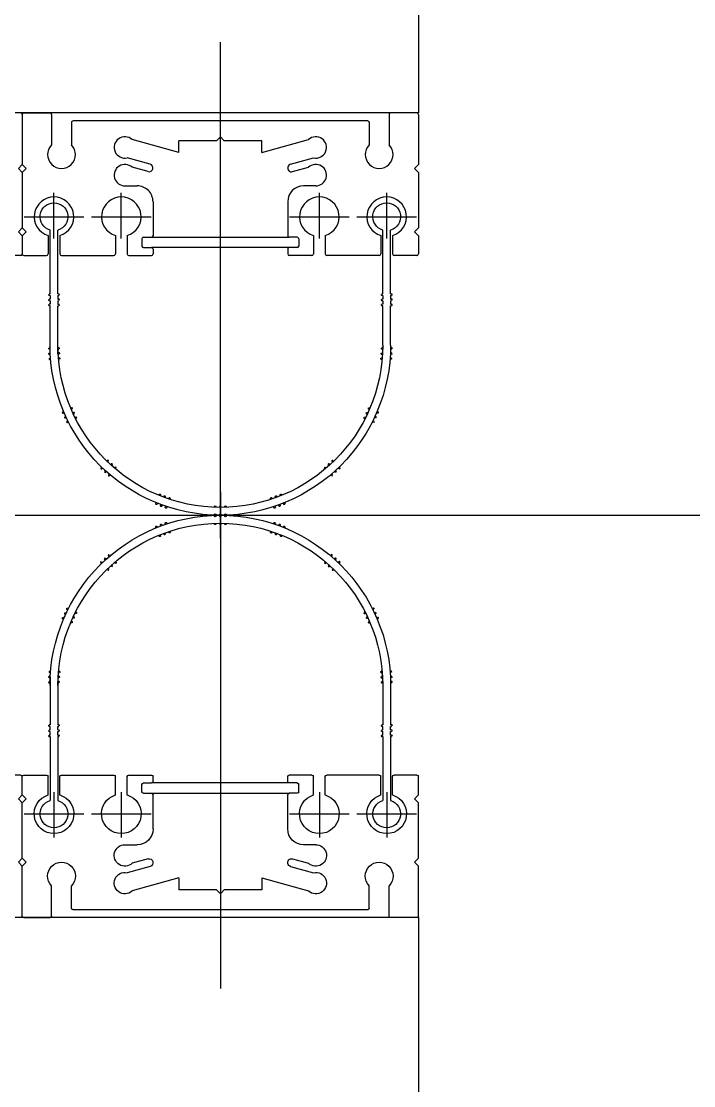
# Model space of a CAD drawing. Extents: x 152195838 to 160350639, y 364657247 to 370318102.
# Drawn here: x 157592163.9 to 157592248.8, y 365043459.5 to 365043593.9 of the extents above; entities that cross this region are included whole.
import ezdxf

# ---------------------------------------------------------------- set-up
doc = ezdxf.new("R2010")
doc.units = 0
doc.header["$MEASUREMENT"] = 0
doc.layers.get('0').update_dxf_attribs({"linetype": 'CONTINUOUS'})
doc.layers.add('XR-PLAN$0$자동도어', color=4, linetype='CONTINUOUS')

# ---------------------------------------------------------------- blocks, each defined once
blk = doc.blocks.new('XR-PLAN$0$AL')
for p, q in [((-0.2, 15.5), (-0.2, 17.8)), ((0, 18), (2.85, 18)), ((3.05, 15.48), (3.05, 17.8)), ((4.55, 15.48), (4.55, 17.8)), ((4.75, 18), (11.35, 18)), ((11.55, 15.48), (11.55, 17.8)), ((13.05, 15.48), (13.05, 17.8)), ((13.25, 18), (16.1, 18)), ((16.3, 17.2), (16.3, 17.8)), ((33.3, 17.2), (33.3, 17.8)), ((36.35, 18), (33.5, 18)), ((36.55, 15.48), (36.55, 17.8)), ((38.05, 15.48), (38.05, 17.8)), ((44.85, 18), (38.25, 18)), ((45.05, 15.48), (45.05, 17.8)), ((46.55, 15.48), (46.55, 17.8)), ((49.6, 18), (46.75, 18)), ((49.8, 15.5), (49.8, 17.8)), ((14.9, 15.9), (14.9, 16.8)), ((15.1, 17), (16.1, 17)), ((34.5, 17), (33.5, 17)), ((34.7, 15.9), (34.7, 16.8)), ((0.3, 15), (-0.2, 15.5)), ((0.3, 15), (-0.2, 14.5)), ((15.1, 15.7), (16.1, 15.7)), ((16.3, 11.2), (16.3, 15.5)), ((33.3, 11.2), (33.3, 15.5)), ((34.5, 15.7), (33.5, 15.7)), ((49.3, 15), (49.8, 15.5)), ((49.3, 15), (49.8, 14.5)), ((-0.2, 7.5), (-0.2, 14.5)), ((49.8, 7.5), (49.8, 14.5)), ((12.75, 9.2), (14.3, 9.2)), ((36.85, 9.2), (35.3, 9.2)), ((0.3, 7), (-0.2, 7.5)), ((0.3, 7), (-0.2, 6.5)), ((15.68, 7.41), (13.66, 6.86)), ((33.92, 7.41), (35.94, 6.86)), ((49.3, 7), (49.8, 7.5)), ((49.3, 7), (49.8, 6.5)), ((-0.2, 0.2), (-0.2, 6.5)), ((15.94, 6.47), (13.03, 5.67)), ((33.66, 6.47), (36.57, 5.67)), ((49.8, 0.2), (49.8, 6.5)), ((19.55, 5), (13.66, 3.36)), ((19.55, 5), (19.55, 3.5)), ((30.05, 5), (35.94, 3.36)), ((30.05, 5), (30.05, 3.5)), ((3.5, 0.2), (3.5, 4.03)), ((6, 1.2), (6, 4.03)), ((19.55, 3.5), (24.3, 3.5)), ((24.8, 3), (24.3, 3.5)), ((24.8, 3), (25.3, 3.5)), ((25.3, 3.5), (30.05, 3.5)), ((43.6, 1.2), (43.6, 4.03)), ((46.1, 0.2), (46.1, 4.03)), ((0, 0), (3.3, 0)), ((6.2, 1), (43.4, 1)), ((49.6, 0), (46.3, 0))]:
    blk.add_line(p, q)
for centre, radius, start, end in [((0, 17.8), 0.2, 90, 180), ((2.85, 17.8), 0.2, 0, 90), ((4.75, 17.8), 0.2, 90, 180), ((11.35, 17.8), 0.2, 0, 90), ((13.25, 17.8), 0.2, 90, 180), ((16.1, 17.8), 0.2, 0, 90), ((33.5, 17.8), 0.2, 90, 180), ((36.35, 17.8), 0.2, 0, 90), ((38.25, 17.8), 0.2, 90, 180), ((44.85, 17.8), 0.2, 0, 90), ((46.75, 17.8), 0.2, 90, 180), ((49.6, 17.8), 0.2, 0, 90), ((15.1, 16.8), 0.2, 90, 180), ((16.1, 17.2), 0.2, 270, 0), ((33.5, 17.2), 0.2, 180, 270), ((34.5, 16.8), 0.2, 0, 90), ((3.8, 13.1), 2.5, 107.4576, 72.5424), ((12.3, 13.1), 2.5, 107.4576, 72.5424), ((15.1, 15.9), 0.2, 180, 270), ((16.1, 15.5), 0.2, 360, 90), ((33.5, 15.5), 0.2, 90, 180), ((34.5, 15.9), 0.2, 270, 0), ((37.3, 13.1), 2.5, 107.4576, 72.5424), ((45.8, 13.1), 2.5, 107.4576, 72.5424), ((14.3, 11.2), 2, 270, 360), ((35.3, 11.2), 2, 180, 270), ((12.75, 7.85), 1.35, 90, 312.643), ((36.85, 7.85), 1.35, 227.357, 90), ((4.75, 5.25), 1.75, 315.5847, 224.4153), ((15.81, 6.94), 0.488, 285.3499, 105.3499), ((33.79, 6.94), 0.488, 74.6501, 254.6501), ((44.85, 5.25), 1.75, 315.5847, 224.4153), ((12.75, 4.35), 1.35, 78.1109, 312.643), ((36.85, 4.35), 1.35, 227.357, 101.8891), ((0, 0.2), 0.2, 180, 270), ((3.3, 0.2), 0.2, 270, 0), ((6.2, 1.2), 0.2, 180, 270), ((43.4, 1.2), 0.2, 270, 0), ((46.3, 0.2), 0.2, 180, 270), ((49.6, 0.2), 0.2, 270, 0)]:
    blk.add_arc(centre, radius, start, end)
blk = doc.blocks.new('sa9w7er')
at = {"layer": 'XR-PLAN$0$자동도어', "color": 1, "linetype": 'Continuous'}
blk.add_line((1987875.45, 837002.1), (1987875.45, 837910.83), dxfattribs=at)
at = {"layer": 'XR-PLAN$0$자동도어', "linetype": 'Continuous'}
for p, q in [((1987824.65, 837629.84), (1986585.38, 837629.84)), ((1987824.65, 837629.84), (1986585.38, 837629.84)), ((1987824.65, 837629.84), (1987824.65, 837504.84)), ((1987824.65, 837629.84), (1987824.65, 837504.84)), ((1987837.75, 837622.09), (1987837.75, 837629.59)), ((1987837.75, 837622.09), (1987837.75, 837629.59)), ((1987913.15, 837622.09), (1987913.15, 837629.59)), ((1987913.15, 837622.09), (1987913.15, 837629.59)), ((1989165.38, 837629.84), (1987926.25, 837629.84)), ((1987926.25, 837629.84), (1987926.25, 837504.84)), ((1989165.38, 837629.84), (1987926.25, 837629.84)), ((1987926.25, 837629.84), (1987926.25, 837504.84)), ((1987837.75, 837622.84), (1987837.75, 837628.84)), ((1987837.75, 837622.84), (1987837.75, 837628.84)), ((1987913.15, 837622.84), (1987913.15, 837628.84)), ((1987913.15, 837622.84), (1987913.15, 837628.84)), ((1987840.5, 837625.84), (1987834.75, 837625.84)), ((1987840.5, 837625.84), (1987834.75, 837625.84)), ((1987847.5, 837626.34), (1987839.43, 837626.34)), ((1987847.5, 837626.34), (1987839.43, 837626.34)), ((1987847.5, 837626.34), (1987847.5, 837626.44)), ((1987847.5, 837626.34), (1987847.5, 837626.44)), ((1987847.7, 837626.34), (1987847.7, 837626.44)), ((1987847.7, 837626.34), (1987847.7, 837626.44)), ((1987847.7, 837626.34), (1987848.15, 837626.34)), ((1987847.7, 837626.34), (1987848.15, 837626.34)), ((1987848.15, 837626.34), (1987848.15, 837626.44)), ((1987848.15, 837626.34), (1987848.15, 837626.44)), ((1987848.35, 837626.34), (1987848.35, 837626.44)), ((1987848.35, 837626.34), (1987848.35, 837626.44)), ((1987848.35, 837626.34), (1987848.8, 837626.34)), ((1987848.35, 837626.34), (1987848.8, 837626.34)), ((1987848.35, 837626.34), (1987848.8, 837626.34)), ((1987848.35, 837626.34), (1987848.8, 837626.34)), ((1987848.8, 837626.34), (1987848.8, 837626.44)), ((1987848.8, 837626.34), (1987848.8, 837626.44)), ((1987849, 837626.34), (1987849, 837626.44)), ((1987849, 837626.34), (1987849, 837626.44)), ((1987853.95, 837626.34), (1987849, 837626.34)), ((1987853.95, 837626.34), (1987849, 837626.34)), ((1987854.28, 837626.34), (1987854.28, 837626.44)), ((1987854.28, 837626.34), (1987854.28, 837626.44)), ((1987854.48, 837626.34), (1987854.48, 837626.44)), ((1987854.48, 837626.34), (1987854.48, 837626.44)), ((1987854.93, 837626.31), (1987854.93, 837626.41)), ((1987854.93, 837626.31), (1987854.93, 837626.41)), ((1987855.13, 837626.3), (1987855.13, 837626.4)), ((1987855.13, 837626.3), (1987855.13, 837626.4)), ((1987855.58, 837626.27), (1987855.59, 837626.37)), ((1987855.58, 837626.27), (1987855.59, 837626.37)), ((1987855.78, 837626.26), (1987855.79, 837626.36)), ((1987855.78, 837626.26), (1987855.79, 837626.36)), ((1987895.12, 837626.26), (1987895.11, 837626.36)), ((1987895.12, 837626.26), (1987895.11, 837626.36)), ((1987895.32, 837626.27), (1987895.31, 837626.37)), ((1987895.32, 837626.27), (1987895.31, 837626.37)), ((1987895.77, 837626.3), (1987895.76, 837626.4)), ((1987895.77, 837626.3), (1987895.76, 837626.4)), ((1987895.97, 837626.31), (1987895.96, 837626.41)), ((1987895.97, 837626.31), (1987895.96, 837626.41)), ((1987896.42, 837626.34), (1987896.42, 837626.44)), ((1987896.42, 837626.34), (1987896.42, 837626.44)), ((1987896.62, 837626.34), (1987896.62, 837626.44)), ((1987896.62, 837626.34), (1987896.62, 837626.44)), ((1987896.95, 837626.34), (1987901.9, 837626.34)), ((1987896.95, 837626.34), (1987901.9, 837626.34)), ((1987901.9, 837626.34), (1987901.9, 837626.44)), ((1987901.9, 837626.34), (1987901.9, 837626.44)), ((1987902.1, 837626.34), (1987902.1, 837626.44)), ((1987902.1, 837626.34), (1987902.1, 837626.44)), ((1987902.55, 837626.34), (1987902.1, 837626.34)), ((1987902.55, 837626.34), (1987902.1, 837626.34)), ((1987902.55, 837626.34), (1987902.1, 837626.34)), ((1987902.55, 837626.34), (1987902.1, 837626.34)), ((1987902.55, 837626.34), (1987902.55, 837626.44)), ((1987902.55, 837626.34), (1987902.55, 837626.44)), ((1987902.75, 837626.34), (1987902.75, 837626.44)), ((1987902.75, 837626.34), (1987902.75, 837626.44)), ((1987903.2, 837626.34), (1987902.75, 837626.34)), ((1987903.2, 837626.34), (1987902.75, 837626.34)), ((1987903.2, 837626.34), (1987903.2, 837626.44)), ((1987903.2, 837626.34), (1987903.2, 837626.44)), ((1987903.4, 837626.34), (1987903.4, 837626.44)), ((1987903.4, 837626.34), (1987903.4, 837626.44)), ((1987903.4, 837626.34), (1987911.47, 837626.34)), ((1987903.4, 837626.34), (1987911.47, 837626.34)), ((1987910.39, 837625.84), (1987916.15, 837625.84)), ((1987910.39, 837625.84), (1987916.15, 837625.84)), ((1987847.5, 837625.34), (1987839.43, 837625.34)), ((1987847.5, 837625.34), (1987839.43, 837625.34)), ((1987847.5, 837625.34), (1987847.5, 837625.24)), ((1987847.5, 837625.34), (1987847.5, 837625.24)), ((1987847.7, 837625.34), (1987848.15, 837625.34)), ((1987847.7, 837625.34), (1987847.7, 837625.24)), ((1987847.7, 837625.34), (1987848.15, 837625.34)), ((1987847.7, 837625.34), (1987847.7, 837625.24)), ((1987848.15, 837625.34), (1987848.15, 837625.24)), ((1987848.15, 837625.34), (1987848.15, 837625.24)), ((1987848.35, 837625.34), (1987848.8, 837625.34)), ((1987848.35, 837625.34), (1987848.35, 837625.24)), ((1987848.35, 837625.34), (1987848.8, 837625.34)), ((1987848.35, 837625.34), (1987848.35, 837625.24)), ((1987848.8, 837625.34), (1987848.8, 837625.24)), ((1987848.8, 837625.34), (1987848.8, 837625.24)), ((1987849, 837625.34), (1987849, 837625.24)), ((1987853.95, 837625.34), (1987849, 837625.34)), ((1987849, 837625.34), (1987849, 837625.24)), ((1987853.95, 837625.34), (1987849, 837625.34)), ((1987854.28, 837625.34), (1987854.28, 837625.24)), ((1987854.28, 837625.34), (1987854.28, 837625.24)), ((1987854.48, 837625.34), (1987854.48, 837625.24)), ((1987854.48, 837625.34), (1987854.48, 837625.24)), ((1987854.93, 837625.32), (1987854.92, 837625.22)), ((1987854.93, 837625.32), (1987854.92, 837625.22)), ((1987855.13, 837625.3), (1987855.12, 837625.2)), ((1987855.13, 837625.3), (1987855.12, 837625.2)), ((1987855.58, 837625.27), (1987855.57, 837625.17)), ((1987855.58, 837625.27), (1987855.57, 837625.17)), ((1987855.78, 837625.25), (1987855.77, 837625.15)), ((1987855.78, 837625.25), (1987855.77, 837625.15)), ((1987862.34, 837624.66), (1987862.38, 837624.75)), ((1987862.34, 837624.66), (1987862.38, 837624.75)), ((1987862.52, 837624.58), (1987862.56, 837624.67)), ((1987862.52, 837624.58), (1987862.56, 837624.67)), ((1987862.93, 837624.38), (1987862.97, 837624.47)), ((1987862.93, 837624.38), (1987862.97, 837624.47)), ((1987863.11, 837624.3), (1987863.15, 837624.39)), ((1987863.11, 837624.3), (1987863.15, 837624.39)), ((1987863.52, 837624.11), (1987863.56, 837624.2)), ((1987863.52, 837624.11), (1987863.56, 837624.2)), ((1987863.7, 837624.02), (1987863.74, 837624.11)), ((1987863.7, 837624.02), (1987863.74, 837624.11)), ((1987887.2, 837624.02), (1987887.16, 837624.11)), ((1987887.2, 837624.02), (1987887.16, 837624.11)), ((1987887.38, 837624.11), (1987887.34, 837624.2)), ((1987887.38, 837624.11), (1987887.34, 837624.2)), ((1987887.79, 837624.3), (1987887.74, 837624.39)), ((1987887.79, 837624.3), (1987887.74, 837624.39)), ((1987887.97, 837624.38), (1987887.92, 837624.47)), ((1987887.97, 837624.38), (1987887.92, 837624.47)), ((1987888.37, 837624.58), (1987888.33, 837624.67)), ((1987888.37, 837624.58), (1987888.33, 837624.67)), ((1987888.56, 837624.66), (1987888.51, 837624.75)), ((1987888.56, 837624.66), (1987888.51, 837624.75)), ((1987895.12, 837625.25), (1987895.13, 837625.15)), ((1987895.12, 837625.25), (1987895.13, 837625.15)), ((1987895.32, 837625.27), (1987895.33, 837625.17)), ((1987895.32, 837625.27), (1987895.33, 837625.17)), ((1987895.77, 837625.3), (1987895.77, 837625.2)), ((1987895.77, 837625.3), (1987895.77, 837625.2)), ((1987895.97, 837625.32), (1987895.97, 837625.22)), ((1987895.97, 837625.32), (1987895.97, 837625.22)), ((1987896.42, 837625.34), (1987896.42, 837625.24)), ((1987896.42, 837625.34), (1987896.42, 837625.24)), ((1987896.62, 837625.34), (1987896.62, 837625.24)), ((1987896.62, 837625.34), (1987896.62, 837625.24)), ((1987896.95, 837625.34), (1987901.9, 837625.34)), ((1987896.95, 837625.34), (1987901.9, 837625.34)), ((1987901.9, 837625.34), (1987901.9, 837625.24)), ((1987901.9, 837625.34), (1987901.9, 837625.24)), ((1987902.1, 837625.34), (1987902.1, 837625.24)), ((1987902.55, 837625.34), (1987902.1, 837625.34)), ((1987902.1, 837625.34), (1987902.1, 837625.24)), ((1987902.55, 837625.34), (1987902.1, 837625.34)), ((1987902.55, 837625.34), (1987902.55, 837625.24)), ((1987902.55, 837625.34), (1987902.55, 837625.24)), ((1987903.2, 837625.34), (1987902.75, 837625.34)), ((1987902.75, 837625.34), (1987902.75, 837625.24)), ((1987903.2, 837625.34), (1987902.75, 837625.34)), ((1987902.75, 837625.34), (1987902.75, 837625.24)), ((1987903.2, 837625.34), (1987903.2, 837625.24)), ((1987903.2, 837625.34), (1987903.2, 837625.24)), ((1987903.4, 837625.34), (1987903.4, 837625.24)), ((1987903.4, 837625.34), (1987911.47, 837625.34)), ((1987903.4, 837625.34), (1987903.4, 837625.24)), ((1987903.4, 837625.34), (1987911.47, 837625.34)), ((1987861.91, 837623.73), (1987861.87, 837623.64)), ((1987861.91, 837623.73), (1987861.87, 837623.64)), ((1987862.09, 837623.64), (1987862.05, 837623.55)), ((1987862.09, 837623.64), (1987862.05, 837623.55)), ((1987862.5, 837623.46), (1987862.46, 837623.37)), ((1987862.5, 837623.46), (1987862.46, 837623.37)), ((1987862.68, 837623.37), (1987862.64, 837623.28)), ((1987862.68, 837623.37), (1987862.64, 837623.28)), ((1987863.09, 837623.19), (1987863.05, 837623.09)), ((1987863.09, 837623.19), (1987863.05, 837623.09)), ((1987863.27, 837623.1), (1987863.23, 837623.01)), ((1987863.27, 837623.1), (1987863.23, 837623.01)), ((1987887.63, 837623.1), (1987887.67, 837623.01)), ((1987887.63, 837623.1), (1987887.67, 837623.01)), ((1987887.81, 837623.19), (1987887.85, 837623.09)), ((1987887.81, 837623.19), (1987887.85, 837623.09)), ((1987888.22, 837623.37), (1987888.26, 837623.28)), ((1987888.22, 837623.37), (1987888.26, 837623.28)), ((1987888.4, 837623.46), (1987888.44, 837623.37)), ((1987888.4, 837623.46), (1987888.44, 837623.37)), ((1987888.81, 837623.64), (1987888.85, 837623.55)), ((1987888.81, 837623.64), (1987888.85, 837623.55)), ((1987888.99, 837623.73), (1987889.03, 837623.64)), ((1987888.99, 837623.73), (1987889.03, 837623.64)), ((1987837.75, 837613.59), (1987837.75, 837621.09)), ((1987837.75, 837613.59), (1987837.75, 837621.09)), ((1987837.75, 837614.34), (1987837.75, 837620.34)), ((1987837.75, 837614.34), (1987837.75, 837620.34)), ((1987913.15, 837613.59), (1987913.15, 837621.09)), ((1987913.15, 837613.59), (1987913.15, 837621.09)), ((1987913.15, 837614.34), (1987913.15, 837620.34)), ((1987913.15, 837614.34), (1987913.15, 837620.34)), ((1987868.61, 837619.17), (1987868.53, 837619.1)), ((1987868.61, 837619.17), (1987868.53, 837619.1)), ((1987868.74, 837619.02), (1987868.67, 837618.95)), ((1987868.74, 837619.02), (1987868.67, 837618.95)), ((1987869.05, 837618.69), (1987868.97, 837618.62)), ((1987869.05, 837618.69), (1987868.97, 837618.62)), ((1987869.37, 837619.86), (1987869.44, 837619.92)), ((1987869.37, 837619.86), (1987869.44, 837619.92)), ((1987869.5, 837619.71), (1987869.58, 837619.78)), ((1987869.5, 837619.71), (1987869.58, 837619.78)), ((1987869.8, 837619.37), (1987869.88, 837619.44)), ((1987869.8, 837619.37), (1987869.88, 837619.44)), ((1987869.94, 837619.23), (1987870.01, 837619.29)), ((1987869.94, 837619.23), (1987870.01, 837619.29)), ((1987870.24, 837618.89), (1987870.31, 837618.96)), ((1987870.24, 837618.89), (1987870.31, 837618.96)), ((1987870.37, 837618.74), (1987870.45, 837618.81)), ((1987870.37, 837618.74), (1987870.45, 837618.81)), ((1987880.52, 837618.74), (1987880.45, 837618.81)), ((1987880.52, 837618.74), (1987880.45, 837618.81)), ((1987880.66, 837618.89), (1987880.58, 837618.96)), ((1987880.66, 837618.89), (1987880.58, 837618.96)), ((1987880.96, 837619.23), (1987880.88, 837619.29)), ((1987880.96, 837619.23), (1987880.88, 837619.29)), ((1987881.09, 837619.37), (1987881.02, 837619.44)), ((1987881.09, 837619.37), (1987881.02, 837619.44)), ((1987881.39, 837619.71), (1987881.32, 837619.78)), ((1987881.39, 837619.71), (1987881.32, 837619.78)), ((1987881.53, 837619.86), (1987881.45, 837619.92)), ((1987881.53, 837619.86), (1987881.45, 837619.92)), ((1987881.85, 837618.69), (1987881.92, 837618.62)), ((1987881.85, 837618.69), (1987881.92, 837618.62)), ((1987882.15, 837619.02), (1987882.23, 837618.95)), ((1987882.15, 837619.02), (1987882.23, 837618.95)), ((1987882.29, 837619.17), (1987882.36, 837619.1)), ((1987882.29, 837619.17), (1987882.36, 837619.1)), ((1987840.5, 837617.34), (1987834.75, 837617.34)), ((1987840.5, 837617.34), (1987834.75, 837617.34)), ((1987869.18, 837618.54), (1987869.11, 837618.47)), ((1987869.18, 837618.54), (1987869.11, 837618.47)), ((1987869.49, 837618.21), (1987869.41, 837618.14)), ((1987869.49, 837618.21), (1987869.41, 837618.14)), ((1987869.62, 837618.06), (1987869.55, 837617.99)), ((1987869.62, 837618.06), (1987869.55, 837617.99)), ((1987881.27, 837618.06), (1987881.35, 837617.99)), ((1987881.27, 837618.06), (1987881.35, 837617.99)), ((1987881.41, 837618.21), (1987881.48, 837618.14)), ((1987881.41, 837618.21), (1987881.48, 837618.14)), ((1987881.71, 837618.54), (1987881.79, 837618.47)), ((1987881.71, 837618.54), (1987881.79, 837618.47)), ((1987910.39, 837617.34), (1987916.15, 837617.34)), ((1987910.39, 837617.34), (1987916.15, 837617.34)), ((1987840.35, 837596.14), (1987840.35, 837613.54)), ((1987840.35, 837596.14), (1987840.35, 837613.54)), ((1987841.65, 837613.54), (1987841.65, 837596.14)), ((1987841.65, 837613.54), (1987841.65, 837596.14)), ((1987909.25, 837613.54), (1987909.25, 837596.14)), ((1987909.25, 837613.54), (1987909.25, 837596.14)), ((1987910.55, 837596.14), (1987910.55, 837613.54)), ((1987910.55, 837596.14), (1987910.55, 837613.54)), ((1987872.92, 837612.62), (1987872.83, 837612.58)), ((1987872.92, 837612.62), (1987872.83, 837612.58)), ((1987872.99, 837612.43), (1987872.9, 837612.39)), ((1987872.99, 837612.43), (1987872.9, 837612.39)), ((1987873.14, 837612.01), (1987873.05, 837611.97)), ((1987873.14, 837612.01), (1987873.05, 837611.97)), ((1987873.87, 837612.97), (1987873.97, 837613)), ((1987873.87, 837612.97), (1987873.97, 837613)), ((1987873.94, 837612.78), (1987874.04, 837612.81)), ((1987873.94, 837612.78), (1987874.04, 837612.81)), ((1987874.1, 837612.36), (1987874.19, 837612.39)), ((1987874.1, 837612.36), (1987874.19, 837612.39)), ((1987874.17, 837612.17), (1987874.26, 837612.2)), ((1987874.17, 837612.17), (1987874.26, 837612.2)), ((1987876.73, 837612.17), (1987876.63, 837612.2)), ((1987876.73, 837612.17), (1987876.63, 837612.2)), ((1987876.8, 837612.36), (1987876.7, 837612.39)), ((1987876.8, 837612.36), (1987876.7, 837612.39)), ((1987876.95, 837612.78), (1987876.86, 837612.81)), ((1987876.95, 837612.78), (1987876.86, 837612.81)), ((1987877.02, 837612.97), (1987876.93, 837613)), ((1987877.02, 837612.97), (1987876.93, 837613)), ((1987877.75, 837612.01), (1987877.85, 837611.97)), ((1987877.75, 837612.01), (1987877.85, 837611.97)), ((1987877.91, 837612.43), (1987878, 837612.39)), ((1987877.91, 837612.43), (1987878, 837612.39)), ((1987877.97, 837612.62), (1987878.07, 837612.58)), ((1987877.97, 837612.62), (1987878.07, 837612.58)), ((1987873.21, 837611.82), (1987873.12, 837611.78)), ((1987873.21, 837611.82), (1987873.12, 837611.78)), ((1987873.37, 837611.4), (1987873.27, 837611.36)), ((1987873.37, 837611.4), (1987873.27, 837611.36)), ((1987873.44, 837611.21), (1987873.34, 837611.17)), ((1987873.44, 837611.21), (1987873.34, 837611.17)), ((1987874.33, 837611.75), (1987874.42, 837611.78)), ((1987874.33, 837611.75), (1987874.42, 837611.78)), ((1987874.4, 837611.56), (1987874.49, 837611.6)), ((1987874.4, 837611.56), (1987874.49, 837611.6)), ((1987876.5, 837611.56), (1987876.41, 837611.6)), ((1987876.5, 837611.56), (1987876.41, 837611.6)), ((1987876.57, 837611.75), (1987876.48, 837611.78)), ((1987876.57, 837611.75), (1987876.48, 837611.78)), ((1987877.46, 837611.21), (1987877.56, 837611.17)), ((1987877.46, 837611.21), (1987877.56, 837611.17)), ((1987877.53, 837611.4), (1987877.62, 837611.36)), ((1987877.53, 837611.4), (1987877.62, 837611.36)), ((1987877.68, 837611.82), (1987877.78, 837611.78)), ((1987877.68, 837611.82), (1987877.78, 837611.78)), ((1987874.47, 837605.59), (1987874.37, 837605.59)), ((1987874.47, 837605.59), (1987874.37, 837605.59)), ((1987874.47, 837605.39), (1987874.37, 837605.39)), ((1987874.47, 837605.39), (1987874.37, 837605.39)), ((1987875.47, 837605.59), (1987875.37, 837605.59)), ((1987875.47, 837605.59), (1987875.37, 837605.59)), ((1987875.47, 837605.39), (1987875.37, 837605.39)), ((1987875.47, 837605.39), (1987875.37, 837605.39)), ((1987875.43, 837605.59), (1987875.53, 837605.59)), ((1987875.43, 837605.59), (1987875.53, 837605.59)), ((1987875.43, 837605.39), (1987875.53, 837605.39)), ((1987875.43, 837605.39), (1987875.53, 837605.39)), ((1987876.43, 837605.59), (1987876.53, 837605.59)), ((1987876.43, 837605.59), (1987876.53, 837605.59)), ((1987876.43, 837605.39), (1987876.53, 837605.39)), ((1987876.43, 837605.39), (1987876.53, 837605.39)), ((1987878.4, 837604.84), (1987815.71, 837604.84)), ((1987878.4, 837604.84), (1987815.71, 837604.84)), ((1987872.5, 837604.84), (1987935.19, 837604.84)), ((1987872.5, 837604.84), (1987935.19, 837604.84)), ((1987874.47, 837604.94), (1987874.37, 837604.94)), ((1987874.47, 837604.94), (1987874.37, 837604.94)), ((1987874.47, 837604.74), (1987874.37, 837604.74)), ((1987874.47, 837604.74), (1987874.37, 837604.74)), ((1987874.47, 837604.29), (1987874.37, 837604.29)), ((1987874.47, 837604.29), (1987874.37, 837604.29)), ((1987874.47, 837604.09), (1987874.37, 837604.09)), ((1987874.47, 837604.09), (1987874.37, 837604.09)), ((1987875.47, 837604.94), (1987875.37, 837604.94)), ((1987875.47, 837604.94), (1987875.37, 837604.94)), ((1987875.47, 837604.74), (1987875.37, 837604.74)), ((1987875.47, 837604.74), (1987875.37, 837604.74)), ((1987875.47, 837604.29), (1987875.37, 837604.29)), ((1987875.47, 837604.29), (1987875.37, 837604.29)), ((1987875.47, 837604.09), (1987875.37, 837604.09)), ((1987875.47, 837604.09), (1987875.37, 837604.09)), ((1987875.43, 837604.94), (1987875.53, 837604.94)), ((1987875.43, 837604.94), (1987875.53, 837604.94)), ((1987875.43, 837604.74), (1987875.53, 837604.74)), ((1987875.43, 837604.74), (1987875.53, 837604.74)), ((1987875.43, 837604.29), (1987875.53, 837604.29)), ((1987875.43, 837604.29), (1987875.53, 837604.29)), ((1987875.43, 837604.09), (1987875.53, 837604.09)), ((1987875.43, 837604.09), (1987875.53, 837604.09)), ((1987876.43, 837604.94), (1987876.53, 837604.94)), ((1987876.43, 837604.94), (1987876.53, 837604.94)), ((1987876.43, 837604.74), (1987876.53, 837604.74)), ((1987876.43, 837604.74), (1987876.53, 837604.74)), ((1987876.43, 837604.29), (1987876.53, 837604.29)), ((1987876.43, 837604.29), (1987876.53, 837604.29)), ((1987876.43, 837604.09), (1987876.53, 837604.09)), ((1987876.43, 837604.09), (1987876.53, 837604.09)), ((1987873.44, 837598.47), (1987873.34, 837598.5)), ((1987873.44, 837598.47), (1987873.34, 837598.5)), ((1987877.46, 837598.47), (1987877.56, 837598.5)), ((1987877.46, 837598.47), (1987877.56, 837598.5)), ((1987872.99, 837597.24), (1987872.9, 837597.28)), ((1987872.99, 837597.24), (1987872.9, 837597.28)), ((1987873.14, 837597.67), (1987873.05, 837597.7)), ((1987873.14, 837597.67), (1987873.05, 837597.7)), ((1987873.21, 837597.86), (1987873.12, 837597.89)), ((1987873.21, 837597.86), (1987873.12, 837597.89)), ((1987873.37, 837598.28), (1987873.27, 837598.31)), ((1987873.37, 837598.28), (1987873.27, 837598.31)), ((1987874.1, 837597.32), (1987874.19, 837597.28)), ((1987874.1, 837597.32), (1987874.19, 837597.28)), ((1987874.17, 837597.5), (1987874.26, 837597.47)), ((1987874.17, 837597.5), (1987874.26, 837597.47)), ((1987874.33, 837597.93), (1987874.42, 837597.89)), ((1987874.33, 837597.93), (1987874.42, 837597.89)), ((1987874.4, 837598.11), (1987874.49, 837598.08)), ((1987874.4, 837598.11), (1987874.49, 837598.08)), ((1987876.5, 837598.11), (1987876.41, 837598.08)), ((1987876.5, 837598.11), (1987876.41, 837598.08)), ((1987876.57, 837597.93), (1987876.48, 837597.89)), ((1987876.57, 837597.93), (1987876.48, 837597.89)), ((1987876.73, 837597.5), (1987876.63, 837597.47)), ((1987876.73, 837597.5), (1987876.63, 837597.47)), ((1987876.8, 837597.32), (1987876.7, 837597.28)), ((1987876.8, 837597.32), (1987876.7, 837597.28)), ((1987877.53, 837598.28), (1987877.62, 837598.31)), ((1987877.53, 837598.28), (1987877.62, 837598.31)), ((1987877.68, 837597.86), (1987877.78, 837597.89)), ((1987877.68, 837597.86), (1987877.78, 837597.89)), ((1987877.75, 837597.67), (1987877.85, 837597.7)), ((1987877.75, 837597.67), (1987877.85, 837597.7)), ((1987877.91, 837597.24), (1987878, 837597.28)), ((1987877.91, 837597.24), (1987878, 837597.28)), ((1987837.75, 837588.59), (1987837.75, 837596.09)), ((1987837.75, 837588.59), (1987837.75, 837596.09)), ((1987872.92, 837597.06), (1987872.83, 837597.09)), ((1987872.92, 837597.06), (1987872.83, 837597.09)), ((1987873.87, 837596.71), (1987873.97, 837596.67)), ((1987873.87, 837596.71), (1987873.97, 837596.67)), ((1987873.94, 837596.89), (1987874.04, 837596.86)), ((1987873.94, 837596.89), (1987874.04, 837596.86)), ((1987876.95, 837596.89), (1987876.86, 837596.86)), ((1987876.95, 837596.89), (1987876.86, 837596.86)), ((1987877.02, 837596.71), (1987876.93, 837596.67)), ((1987877.02, 837596.71), (1987876.93, 837596.67)), ((1987877.97, 837597.06), (1987878.07, 837597.09)), ((1987877.97, 837597.06), (1987878.07, 837597.09)), ((1987913.15, 837588.59), (1987913.15, 837596.09)), ((1987913.15, 837588.59), (1987913.15, 837596.09)), ((1987837.75, 837589.34), (1987837.75, 837595.34)), ((1987837.75, 837589.34), (1987837.75, 837595.34)), ((1987913.15, 837589.34), (1987913.15, 837595.34)), ((1987913.15, 837589.34), (1987913.15, 837595.34)), ((1987840.5, 837592.34), (1987834.75, 837592.34)), ((1987840.5, 837592.34), (1987834.75, 837592.34)), ((1987910.39, 837592.34), (1987916.15, 837592.34)), ((1987910.39, 837592.34), (1987916.15, 837592.34)), ((1987868.61, 837590.51), (1987868.53, 837590.58)), ((1987868.61, 837590.51), (1987868.53, 837590.58)), ((1987868.74, 837590.66), (1987868.67, 837590.72)), ((1987868.74, 837590.66), (1987868.67, 837590.72)), ((1987869.05, 837590.99), (1987868.97, 837591.05)), ((1987869.05, 837590.99), (1987868.97, 837591.05)), ((1987869.18, 837591.13), (1987869.11, 837591.2)), ((1987869.18, 837591.13), (1987869.11, 837591.2)), ((1987869.49, 837591.47), (1987869.41, 837591.53)), ((1987869.49, 837591.47), (1987869.41, 837591.53)), ((1987869.62, 837591.61), (1987869.55, 837591.68)), ((1987869.62, 837591.61), (1987869.55, 837591.68)), ((1987869.94, 837590.45), (1987870.01, 837590.38)), ((1987869.94, 837590.45), (1987870.01, 837590.38)), ((1987870.24, 837590.78), (1987870.31, 837590.72)), ((1987870.24, 837590.78), (1987870.31, 837590.72)), ((1987870.37, 837590.93), (1987870.45, 837590.87)), ((1987870.37, 837590.93), (1987870.45, 837590.87)), ((1987880.52, 837590.93), (1987880.45, 837590.87)), ((1987880.52, 837590.93), (1987880.45, 837590.87)), ((1987880.66, 837590.78), (1987880.58, 837590.72)), ((1987880.66, 837590.78), (1987880.58, 837590.72)), ((1987880.96, 837590.45), (1987880.88, 837590.38)), ((1987880.96, 837590.45), (1987880.88, 837590.38)), ((1987881.27, 837591.61), (1987881.35, 837591.68)), ((1987881.27, 837591.61), (1987881.35, 837591.68)), ((1987881.41, 837591.47), (1987881.48, 837591.53)), ((1987881.41, 837591.47), (1987881.48, 837591.53)), ((1987881.71, 837591.13), (1987881.79, 837591.2)), ((1987881.71, 837591.13), (1987881.79, 837591.2)), ((1987881.85, 837590.99), (1987881.92, 837591.05)), ((1987881.85, 837590.99), (1987881.92, 837591.05)), ((1987882.15, 837590.66), (1987882.23, 837590.72)), ((1987882.15, 837590.66), (1987882.23, 837590.72)), ((1987882.29, 837590.51), (1987882.36, 837590.58)), ((1987882.29, 837590.51), (1987882.36, 837590.58)), ((1987869.37, 837589.82), (1987869.44, 837589.75)), ((1987869.37, 837589.82), (1987869.44, 837589.75)), ((1987869.5, 837589.97), (1987869.58, 837589.9)), ((1987869.5, 837589.97), (1987869.58, 837589.9)), ((1987869.8, 837590.3), (1987869.88, 837590.23)), ((1987869.8, 837590.3), (1987869.88, 837590.23)), ((1987881.09, 837590.3), (1987881.02, 837590.23)), ((1987881.09, 837590.3), (1987881.02, 837590.23)), ((1987881.39, 837589.97), (1987881.32, 837589.9)), ((1987881.39, 837589.97), (1987881.32, 837589.9)), ((1987881.53, 837589.82), (1987881.45, 837589.75)), ((1987881.53, 837589.82), (1987881.45, 837589.75)), ((1987837.75, 837580.09), (1987837.75, 837587.59)), ((1987837.75, 837580.09), (1987837.75, 837587.59)), ((1987837.75, 837580.84), (1987837.75, 837586.84)), ((1987837.75, 837580.84), (1987837.75, 837586.84)), ((1987863.09, 837586.49), (1987863.05, 837586.58)), ((1987863.09, 837586.49), (1987863.05, 837586.58)), ((1987863.27, 837586.57), (1987863.23, 837586.66)), ((1987863.27, 837586.57), (1987863.23, 837586.66)), ((1987887.63, 837586.57), (1987887.67, 837586.66)), ((1987887.63, 837586.57), (1987887.67, 837586.66)), ((1987887.81, 837586.49), (1987887.85, 837586.58)), ((1987887.81, 837586.49), (1987887.85, 837586.58)), ((1987913.15, 837580.09), (1987913.15, 837587.59)), ((1987913.15, 837580.09), (1987913.15, 837587.59)), ((1987913.15, 837580.84), (1987913.15, 837586.84)), ((1987913.15, 837580.84), (1987913.15, 837586.84)), ((1987861.91, 837585.95), (1987861.87, 837586.04)), ((1987861.91, 837585.95), (1987861.87, 837586.04)), ((1987862.09, 837586.03), (1987862.05, 837586.12)), ((1987862.09, 837586.03), (1987862.05, 837586.12)), ((1987862.5, 837586.22), (1987862.46, 837586.31)), ((1987862.5, 837586.22), (1987862.46, 837586.31)), ((1987862.52, 837585.1), (1987862.56, 837585.01)), ((1987862.52, 837585.1), (1987862.56, 837585.01)), ((1987862.68, 837586.3), (1987862.64, 837586.39)), ((1987862.68, 837586.3), (1987862.64, 837586.39)), ((1987862.93, 837585.29), (1987862.97, 837585.2)), ((1987862.93, 837585.29), (1987862.97, 837585.2)), ((1987863.11, 837585.37), (1987863.15, 837585.28)), ((1987863.11, 837585.37), (1987863.15, 837585.28)), ((1987863.52, 837585.57), (1987863.56, 837585.48)), ((1987863.52, 837585.57), (1987863.56, 837585.48)), ((1987863.7, 837585.65), (1987863.74, 837585.56)), ((1987863.7, 837585.65), (1987863.74, 837585.56)), ((1987887.2, 837585.65), (1987887.16, 837585.56)), ((1987887.2, 837585.65), (1987887.16, 837585.56)), ((1987887.38, 837585.57), (1987887.34, 837585.48)), ((1987887.38, 837585.57), (1987887.34, 837585.48)), ((1987887.79, 837585.37), (1987887.74, 837585.28)), ((1987887.79, 837585.37), (1987887.74, 837585.28)), ((1987887.97, 837585.29), (1987887.92, 837585.2)), ((1987887.97, 837585.29), (1987887.92, 837585.2)), ((1987888.22, 837586.3), (1987888.26, 837586.39)), ((1987888.22, 837586.3), (1987888.26, 837586.39)), ((1987888.37, 837585.1), (1987888.33, 837585.01)), ((1987888.37, 837585.1), (1987888.33, 837585.01)), ((1987888.4, 837586.22), (1987888.44, 837586.31)), ((1987888.4, 837586.22), (1987888.44, 837586.31)), ((1987888.81, 837586.03), (1987888.85, 837586.12)), ((1987888.81, 837586.03), (1987888.85, 837586.12)), ((1987888.99, 837585.95), (1987889.03, 837586.04)), ((1987888.99, 837585.95), (1987889.03, 837586.04)), ((1987840.5, 837583.84), (1987834.75, 837583.84)), ((1987840.5, 837583.84), (1987834.75, 837583.84)), ((1987847.5, 837584.34), (1987839.43, 837584.34)), ((1987847.5, 837584.34), (1987839.43, 837584.34)), ((1987847.5, 837584.34), (1987847.5, 837584.44)), ((1987847.5, 837584.34), (1987847.5, 837584.44)), ((1987847.7, 837584.34), (1987847.7, 837584.44)), ((1987847.7, 837584.34), (1987847.7, 837584.44)), ((1987847.7, 837584.34), (1987848.15, 837584.34)), ((1987847.7, 837584.34), (1987848.15, 837584.34)), ((1987848.15, 837584.34), (1987848.15, 837584.44)), ((1987848.15, 837584.34), (1987848.15, 837584.44)), ((1987848.35, 837584.34), (1987848.35, 837584.44)), ((1987848.35, 837584.34), (1987848.35, 837584.44)), ((1987848.35, 837584.34), (1987848.8, 837584.34)), ((1987848.35, 837584.34), (1987848.8, 837584.34)), ((1987848.8, 837584.34), (1987848.8, 837584.44)), ((1987848.8, 837584.34), (1987848.8, 837584.44)), ((1987849, 837584.34), (1987849, 837584.44)), ((1987849, 837584.34), (1987849, 837584.44)), ((1987855.05, 837584.34), (1987849, 837584.34)), ((1987855.05, 837584.34), (1987849, 837584.34)), ((1987854.28, 837584.34), (1987854.28, 837584.44)), ((1987854.28, 837584.34), (1987854.28, 837584.44)), ((1987854.48, 837584.34), (1987854.48, 837584.44)), ((1987854.48, 837584.34), (1987854.48, 837584.44)), ((1987854.93, 837584.36), (1987854.92, 837584.46)), ((1987854.93, 837584.36), (1987854.92, 837584.46)), ((1987855.13, 837584.37), (1987855.12, 837584.47)), ((1987855.13, 837584.37), (1987855.12, 837584.47)), ((1987855.58, 837584.4), (1987855.57, 837584.5)), ((1987855.58, 837584.4), (1987855.57, 837584.5)), ((1987855.78, 837584.42), (1987855.77, 837584.52)), ((1987855.78, 837584.42), (1987855.77, 837584.52)), ((1987862.34, 837585.01), (1987862.38, 837584.92)), ((1987862.34, 837585.01), (1987862.38, 837584.92)), ((1987888.56, 837585.01), (1987888.51, 837584.92)), ((1987888.56, 837585.01), (1987888.51, 837584.92)), ((1987895.12, 837584.42), (1987895.13, 837584.52)), ((1987895.12, 837584.42), (1987895.13, 837584.52)), ((1987895.32, 837584.4), (1987895.33, 837584.5)), ((1987895.32, 837584.4), (1987895.33, 837584.5)), ((1987895.77, 837584.37), (1987895.77, 837584.47)), ((1987895.77, 837584.37), (1987895.77, 837584.47)), ((1987895.85, 837584.34), (1987901.9, 837584.34)), ((1987895.85, 837584.34), (1987901.9, 837584.34)), ((1987895.97, 837584.36), (1987895.97, 837584.46)), ((1987895.97, 837584.36), (1987895.97, 837584.46)), ((1987896.42, 837584.34), (1987896.42, 837584.44)), ((1987896.42, 837584.34), (1987896.42, 837584.44)), ((1987896.62, 837584.34), (1987896.62, 837584.44)), ((1987896.62, 837584.34), (1987896.62, 837584.44)), ((1987901.9, 837584.34), (1987901.9, 837584.44)), ((1987901.9, 837584.34), (1987901.9, 837584.44)), ((1987902.1, 837584.34), (1987902.1, 837584.44)), ((1987902.1, 837584.34), (1987902.1, 837584.44)), ((1987902.55, 837584.34), (1987902.1, 837584.34)), ((1987902.55, 837584.34), (1987902.1, 837584.34)), ((1987902.55, 837584.34), (1987902.55, 837584.44)), ((1987902.55, 837584.34), (1987902.55, 837584.44)), ((1987902.75, 837584.34), (1987902.75, 837584.44)), ((1987902.75, 837584.34), (1987902.75, 837584.44)), ((1987903.2, 837584.34), (1987902.75, 837584.34)), ((1987903.2, 837584.34), (1987902.75, 837584.34)), ((1987903.2, 837584.34), (1987903.2, 837584.44)), ((1987903.2, 837584.34), (1987903.2, 837584.44)), ((1987903.4, 837584.34), (1987903.4, 837584.44)), ((1987903.4, 837584.34), (1987903.4, 837584.44)), ((1987903.4, 837584.34), (1987911.47, 837584.34)), ((1987903.4, 837584.34), (1987911.47, 837584.34)), ((1987910.39, 837583.84), (1987916.15, 837583.84)), ((1987910.39, 837583.84), (1987916.15, 837583.84)), ((1987847.5, 837583.34), (1987839.43, 837583.34)), ((1987847.5, 837583.34), (1987839.43, 837583.34)), ((1987847.5, 837583.34), (1987847.5, 837583.24)), ((1987847.5, 837583.34), (1987847.5, 837583.24)), ((1987847.7, 837583.34), (1987848.15, 837583.34)), ((1987847.7, 837583.34), (1987847.7, 837583.24)), ((1987847.7, 837583.34), (1987848.15, 837583.34)), ((1987847.7, 837583.34), (1987847.7, 837583.24)), ((1987848.15, 837583.34), (1987848.15, 837583.24)), ((1987848.15, 837583.34), (1987848.15, 837583.24)), ((1987848.35, 837583.34), (1987848.8, 837583.34)), ((1987848.35, 837583.34), (1987848.8, 837583.34)), ((1987848.35, 837583.34), (1987848.35, 837583.24)), ((1987848.35, 837583.34), (1987848.8, 837583.34)), ((1987848.35, 837583.34), (1987848.8, 837583.34)), ((1987848.35, 837583.34), (1987848.35, 837583.24)), ((1987848.8, 837583.34), (1987848.8, 837583.24)), ((1987848.8, 837583.34), (1987848.8, 837583.24)), ((1987855.05, 837583.34), (1987849, 837583.34)), ((1987849, 837583.34), (1987849, 837583.24)), ((1987855.05, 837583.34), (1987849, 837583.34)), ((1987849, 837583.34), (1987849, 837583.24)), ((1987854.28, 837583.34), (1987854.28, 837583.24)), ((1987854.28, 837583.34), (1987854.28, 837583.24)), ((1987854.48, 837583.34), (1987854.48, 837583.24)), ((1987854.48, 837583.34), (1987854.48, 837583.24)), ((1987854.93, 837583.36), (1987854.93, 837583.26)), ((1987854.93, 837583.36), (1987854.93, 837583.26)), ((1987855.13, 837583.37), (1987855.13, 837583.27)), ((1987855.13, 837583.37), (1987855.13, 837583.27)), ((1987855.58, 837583.4), (1987855.59, 837583.3)), ((1987855.58, 837583.4), (1987855.59, 837583.3)), ((1987855.78, 837583.41), (1987855.79, 837583.31)), ((1987855.78, 837583.41), (1987855.79, 837583.31)), ((1987895.12, 837583.41), (1987895.11, 837583.31)), ((1987895.12, 837583.41), (1987895.11, 837583.31)), ((1987895.32, 837583.4), (1987895.31, 837583.3)), ((1987895.32, 837583.4), (1987895.31, 837583.3)), ((1987895.77, 837583.37), (1987895.76, 837583.27)), ((1987895.77, 837583.37), (1987895.76, 837583.27)), ((1987895.85, 837583.34), (1987901.9, 837583.34)), ((1987895.85, 837583.34), (1987901.9, 837583.34)), ((1987895.97, 837583.36), (1987895.96, 837583.26)), ((1987895.97, 837583.36), (1987895.96, 837583.26)), ((1987896.42, 837583.34), (1987896.42, 837583.24)), ((1987896.42, 837583.34), (1987896.42, 837583.24)), ((1987896.62, 837583.34), (1987896.62, 837583.24)), ((1987896.62, 837583.34), (1987896.62, 837583.24)), ((1987901.9, 837583.34), (1987901.9, 837583.24)), ((1987901.9, 837583.34), (1987901.9, 837583.24)), ((1987902.1, 837583.34), (1987902.1, 837583.24)), ((1987902.55, 837583.34), (1987902.1, 837583.34)), ((1987902.55, 837583.34), (1987902.1, 837583.34)), ((1987902.1, 837583.34), (1987902.1, 837583.24)), ((1987902.55, 837583.34), (1987902.1, 837583.34)), ((1987902.55, 837583.34), (1987902.1, 837583.34)), ((1987902.55, 837583.34), (1987902.55, 837583.24)), ((1987902.55, 837583.34), (1987902.55, 837583.24)), ((1987903.2, 837583.34), (1987902.75, 837583.34)), ((1987902.75, 837583.34), (1987902.75, 837583.24)), ((1987902.75, 837583.34), (1987902.75, 837583.24)), ((1987903.2, 837583.34), (1987902.75, 837583.34)), ((1987903.2, 837583.34), (1987903.2, 837583.24)), ((1987903.2, 837583.34), (1987903.2, 837583.24)), ((1987903.4, 837583.34), (1987911.47, 837583.34)), ((1987903.4, 837583.34), (1987903.4, 837583.24)), ((1987903.4, 837583.34), (1987911.47, 837583.34)), ((1987903.4, 837583.34), (1987903.4, 837583.24))]:
    blk.add_line(p, q, dxfattribs=at)
for centre, radius, start, end in [((1987837.75, 837625.84), 1.75, 16.6015, 343.3985), ((1987837.75, 837625.84), 1.75, 16.6015, 343.3985), ((1987913.15, 837625.84), 1.75, 196.6015, 163.3985), ((1987913.15, 837625.84), 1.75, 196.6015, 163.3985), ((1987847.6, 837626.44), 0.1, 0, 180), ((1987847.6, 837626.44), 0.1, 0, 180), ((1987848.25, 837626.44), 0.1, 0, 180), ((1987848.25, 837626.44), 0.1, 0, 180), ((1987848.9, 837626.44), 0.1, 0, 180), ((1987848.9, 837626.44), 0.1, 0, 180), ((1987853.95, 837604.84), 21.5, 270, 90), ((1987853.95, 837604.84), 21.5, 270, 90), ((1987854.38, 837626.44), 0.1, 0, 180), ((1987854.38, 837626.44), 0.1, 0, 180), ((1987855.03, 837626.41), 0.1, 357.1179, 177.1179), ((1987855.03, 837626.41), 0.1, 357.1179, 177.1179), ((1987855.69, 837626.37), 0.1, 355.8136, 175.8136), ((1987855.69, 837626.37), 0.1, 355.8136, 175.8136), ((1987896.95, 837604.84), 21.5, 90, 270), ((1987896.95, 837604.84), 21.5, 90, 270), ((1987895.21, 837626.37), 0.1, 4.1864, 184.1864), ((1987895.21, 837626.37), 0.1, 4.1864, 184.1864), ((1987895.86, 837626.41), 0.1, 2.8821, 182.8821), ((1987895.86, 837626.41), 0.1, 2.8821, 182.8821), ((1987896.52, 837626.44), 0.1, 0, 180), ((1987896.52, 837626.44), 0.1, 0, 180), ((1987902, 837626.44), 0.1, 0, 180), ((1987902, 837626.44), 0.1, 0, 180), ((1987902.65, 837626.44), 0.1, 0, 180), ((1987902.65, 837626.44), 0.1, 0, 180), ((1987903.3, 837626.44), 0.1, 0, 180), ((1987903.3, 837626.44), 0.1, 0, 180), ((1987847.6, 837625.24), 0.1, 180, 0), ((1987847.6, 837625.24), 0.1, 180, 0), ((1987848.25, 837625.24), 0.1, 180, 0), ((1987848.25, 837625.24), 0.1, 180, 0), ((1987848.9, 837625.24), 0.1, 180, 0), ((1987848.9, 837625.24), 0.1, 180, 0), ((1987853.95, 837604.84), 20.5, 270, 90), ((1987853.95, 837604.84), 20.5, 270, 90), ((1987854.38, 837625.24), 0.1, 180, 0), ((1987854.38, 837625.24), 0.1, 180, 0), ((1987855.02, 837625.21), 0.1, 175.914, 355.914), ((1987855.02, 837625.21), 0.1, 175.914, 355.914), ((1987855.67, 837625.16), 0.1, 175.0028, 355.0028), ((1987855.67, 837625.16), 0.1, 175.0028, 355.0028), ((1987862.47, 837624.71), 0.1, 334.8214, 154.8214), ((1987862.47, 837624.71), 0.1, 334.8214, 154.8214), ((1987863.06, 837624.43), 0.1, 334.8214, 154.8214), ((1987863.06, 837624.43), 0.1, 334.8214, 154.8214), ((1987863.65, 837624.16), 0.1, 334.8214, 154.8214), ((1987863.65, 837624.16), 0.1, 334.8214, 154.8214), ((1987896.95, 837604.84), 20.5, 90, 270), ((1987896.95, 837604.84), 20.5, 90, 270), ((1987887.25, 837624.16), 0.1, 25.1786, 205.1786), ((1987887.25, 837624.16), 0.1, 25.1786, 205.1786), ((1987887.83, 837624.43), 0.1, 25.1786, 205.1786), ((1987887.83, 837624.43), 0.1, 25.1786, 205.1786), ((1987888.42, 837624.71), 0.1, 25.1786, 205.1786), ((1987888.42, 837624.71), 0.1, 25.1786, 205.1786), ((1987895.23, 837625.16), 0.1, 184.9972, 4.9972), ((1987895.23, 837625.16), 0.1, 184.9972, 4.9972), ((1987895.87, 837625.21), 0.1, 184.086, 4.086), ((1987895.87, 837625.21), 0.1, 184.086, 4.086), ((1987896.52, 837625.24), 0.1, 180, 0), ((1987896.52, 837625.24), 0.1, 180, 0), ((1987902, 837625.24), 0.1, 180, 0), ((1987902, 837625.24), 0.1, 180, 0), ((1987902.65, 837625.24), 0.1, 180, 0), ((1987902.65, 837625.24), 0.1, 180, 0), ((1987903.3, 837625.24), 0.1, 180, 0), ((1987903.3, 837625.24), 0.1, 180, 0), ((1987861.96, 837623.6), 0.1, 155.2915, 335.2915), ((1987861.96, 837623.6), 0.1, 155.2915, 335.2915), ((1987862.55, 837623.32), 0.1, 155.2915, 335.2915), ((1987862.55, 837623.32), 0.1, 155.2915, 335.2915), ((1987863.14, 837623.05), 0.1, 155.2915, 335.2915), ((1987863.14, 837623.05), 0.1, 155.2915, 335.2915), ((1987887.76, 837623.05), 0.1, 204.7085, 24.7085), ((1987887.76, 837623.05), 0.1, 204.7085, 24.7085), ((1987888.35, 837623.32), 0.1, 204.7085, 24.7085), ((1987888.35, 837623.32), 0.1, 204.7085, 24.7085), ((1987888.94, 837623.6), 0.1, 204.7085, 24.7085), ((1987888.94, 837623.6), 0.1, 204.7085, 24.7085), ((1987868.6, 837619.02), 0.1, 132.5335, 312.5335), ((1987868.6, 837619.02), 0.1, 132.5335, 312.5335), ((1987869.51, 837619.85), 0.1, 311.9618, 131.9618), ((1987869.51, 837619.85), 0.1, 311.9618, 131.9618), ((1987869.95, 837619.37), 0.1, 311.9618, 131.9618), ((1987869.95, 837619.37), 0.1, 311.9618, 131.9618), ((1987870.38, 837618.88), 0.1, 311.9618, 131.9618), ((1987870.38, 837618.88), 0.1, 311.9618, 131.9618), ((1987880.52, 837618.88), 0.1, 48.0382, 228.0382), ((1987880.52, 837618.88), 0.1, 48.0382, 228.0382), ((1987880.95, 837619.37), 0.1, 48.0382, 228.0382), ((1987880.95, 837619.37), 0.1, 48.0382, 228.0382), ((1987881.39, 837619.85), 0.1, 48.0382, 228.0382), ((1987881.39, 837619.85), 0.1, 48.0382, 228.0382), ((1987882.29, 837619.02), 0.1, 227.4665, 47.4665), ((1987882.29, 837619.02), 0.1, 227.4665, 47.4665), ((1987869.04, 837618.55), 0.1, 132.5335, 312.5335), ((1987869.04, 837618.55), 0.1, 132.5335, 312.5335), ((1987869.48, 837618.07), 0.1, 132.5335, 312.5335), ((1987869.48, 837618.07), 0.1, 132.5335, 312.5335), ((1987881.42, 837618.07), 0.1, 227.4665, 47.4665), ((1987881.42, 837618.07), 0.1, 227.4665, 47.4665), ((1987881.86, 837618.55), 0.1, 227.4665, 47.4665), ((1987881.86, 837618.55), 0.1, 227.4665, 47.4665), ((1987872.86, 837612.49), 0.1, 109.9773, 289.9773), ((1987872.86, 837612.49), 0.1, 109.9773, 289.9773), ((1987873.09, 837611.88), 0.1, 109.9773, 289.9773), ((1987873.09, 837611.88), 0.1, 109.9773, 289.9773), ((1987874, 837612.91), 0.1, 290.4232, 110.4232), ((1987874, 837612.91), 0.1, 290.4232, 110.4232), ((1987874.23, 837612.3), 0.1, 290.4232, 110.4232), ((1987874.23, 837612.3), 0.1, 290.4232, 110.4232), ((1987876.67, 837612.3), 0.1, 69.5768, 249.5768), ((1987876.67, 837612.3), 0.1, 69.5768, 249.5768), ((1987876.9, 837612.91), 0.1, 69.5768, 249.5768), ((1987876.9, 837612.91), 0.1, 69.5768, 249.5768), ((1987877.81, 837611.88), 0.1, 250.0227, 70.0227), ((1987877.81, 837611.88), 0.1, 250.0227, 70.0227), ((1987878.03, 837612.49), 0.1, 250.0227, 70.0227), ((1987878.03, 837612.49), 0.1, 250.0227, 70.0227), ((1987873.31, 837611.27), 0.1, 109.9773, 289.9773), ((1987873.31, 837611.27), 0.1, 109.9773, 289.9773), ((1987874.46, 837611.69), 0.1, 290.4232, 110.4232), ((1987874.46, 837611.69), 0.1, 290.4232, 110.4232), ((1987876.44, 837611.69), 0.1, 69.5768, 249.5768), ((1987876.44, 837611.69), 0.1, 69.5768, 249.5768), ((1987877.59, 837611.27), 0.1, 250.0227, 70.0227), ((1987877.59, 837611.27), 0.1, 250.0227, 70.0227), ((1987874.37, 837605.49), 0.1, 90, 270), ((1987874.37, 837605.49), 0.1, 90, 270), ((1987875.37, 837605.49), 0.1, 90, 270), ((1987875.37, 837605.49), 0.1, 90, 270), ((1987875.53, 837605.49), 0.1, 270, 90), ((1987875.53, 837605.49), 0.1, 270, 90), ((1987876.53, 837605.49), 0.1, 270, 90), ((1987876.53, 837605.49), 0.1, 270, 90), ((1987874.37, 837604.84), 0.1, 90, 270), ((1987874.37, 837604.84), 0.1, 90, 270), ((1987874.37, 837604.19), 0.1, 90, 270), ((1987874.37, 837604.19), 0.1, 90, 270), ((1987875.37, 837604.84), 0.1, 90, 270), ((1987875.37, 837604.84), 0.1, 90, 270), ((1987875.37, 837604.19), 0.1, 90, 270), ((1987875.37, 837604.19), 0.1, 90, 270), ((1987875.53, 837604.84), 0.1, 270, 90), ((1987875.53, 837604.84), 0.1, 270, 90), ((1987875.53, 837604.19), 0.1, 270, 90), ((1987875.53, 837604.19), 0.1, 270, 90), ((1987876.53, 837604.84), 0.1, 270, 90), ((1987876.53, 837604.84), 0.1, 270, 90), ((1987876.53, 837604.19), 0.1, 270, 90), ((1987876.53, 837604.19), 0.1, 270, 90), ((1987873.31, 837598.41), 0.1, 70.0227, 250.0227), ((1987873.31, 837598.41), 0.1, 70.0227, 250.0227), ((1987877.59, 837598.41), 0.1, 289.9773, 109.9773), ((1987877.59, 837598.41), 0.1, 289.9773, 109.9773), ((1987872.86, 837597.19), 0.1, 70.0227, 250.0227), ((1987872.86, 837597.19), 0.1, 70.0227, 250.0227), ((1987873.09, 837597.8), 0.1, 70.0227, 250.0227), ((1987873.09, 837597.8), 0.1, 70.0227, 250.0227), ((1987874.23, 837597.38), 0.1, 249.5768, 69.5768), ((1987874.23, 837597.38), 0.1, 249.5768, 69.5768), ((1987874.46, 837597.98), 0.1, 249.5768, 69.5768), ((1987874.46, 837597.98), 0.1, 249.5768, 69.5768), ((1987876.44, 837597.98), 0.1, 110.4232, 290.4232), ((1987876.44, 837597.98), 0.1, 110.4232, 290.4232), ((1987876.67, 837597.38), 0.1, 110.4232, 290.4232), ((1987876.67, 837597.38), 0.1, 110.4232, 290.4232), ((1987877.81, 837597.8), 0.1, 289.9773, 109.9773), ((1987877.81, 837597.8), 0.1, 289.9773, 109.9773), ((1987878.03, 837597.19), 0.1, 289.9773, 109.9773), ((1987878.03, 837597.19), 0.1, 289.9773, 109.9773), ((1987874, 837596.77), 0.1, 249.5768, 69.5768), ((1987874, 837596.77), 0.1, 249.5768, 69.5768), ((1987876.9, 837596.77), 0.1, 110.4232, 290.4232), ((1987876.9, 837596.77), 0.1, 110.4232, 290.4232), ((1987868.6, 837590.65), 0.1, 47.4665, 227.4665), ((1987868.6, 837590.65), 0.1, 47.4665, 227.4665), ((1987869.04, 837591.13), 0.1, 47.4665, 227.4665), ((1987869.04, 837591.13), 0.1, 47.4665, 227.4665), ((1987869.48, 837591.61), 0.1, 47.4665, 227.4665), ((1987869.48, 837591.61), 0.1, 47.4665, 227.4665), ((1987870.38, 837590.79), 0.1, 228.0382, 48.0382), ((1987870.38, 837590.79), 0.1, 228.0382, 48.0382), ((1987880.52, 837590.79), 0.1, 131.9618, 311.9618), ((1987880.52, 837590.79), 0.1, 131.9618, 311.9618), ((1987881.42, 837591.61), 0.1, 312.5335, 132.5335), ((1987881.42, 837591.61), 0.1, 312.5335, 132.5335), ((1987881.86, 837591.13), 0.1, 312.5335, 132.5335), ((1987881.86, 837591.13), 0.1, 312.5335, 132.5335), ((1987882.29, 837590.65), 0.1, 312.5335, 132.5335), ((1987882.29, 837590.65), 0.1, 312.5335, 132.5335), ((1987869.51, 837589.82), 0.1, 228.0382, 48.0382), ((1987869.51, 837589.82), 0.1, 228.0382, 48.0382), ((1987869.95, 837590.31), 0.1, 228.0382, 48.0382), ((1987869.95, 837590.31), 0.1, 228.0382, 48.0382), ((1987880.95, 837590.31), 0.1, 131.9618, 311.9618), ((1987880.95, 837590.31), 0.1, 131.9618, 311.9618), ((1987881.39, 837589.82), 0.1, 131.9618, 311.9618), ((1987881.39, 837589.82), 0.1, 131.9618, 311.9618), ((1987862.55, 837586.35), 0.1, 24.7085, 204.7085), ((1987862.55, 837586.35), 0.1, 24.7085, 204.7085), ((1987863.14, 837586.62), 0.1, 24.7085, 204.7085), ((1987863.14, 837586.62), 0.1, 24.7085, 204.7085), ((1987887.76, 837586.62), 0.1, 335.2915, 155.2915), ((1987887.76, 837586.62), 0.1, 335.2915, 155.2915), ((1987888.35, 837586.35), 0.1, 335.2915, 155.2915), ((1987888.35, 837586.35), 0.1, 335.2915, 155.2915), ((1987837.75, 837583.84), 1.75, 16.6015, 343.3985), ((1987837.75, 837583.84), 1.75, 16.6015, 343.3985), ((1987861.96, 837586.08), 0.1, 24.7085, 204.7085), ((1987861.96, 837586.08), 0.1, 24.7085, 204.7085), ((1987863.06, 837585.24), 0.1, 205.1786, 25.1786), ((1987863.06, 837585.24), 0.1, 205.1786, 25.1786), ((1987863.65, 837585.52), 0.1, 205.1786, 25.1786), ((1987863.65, 837585.52), 0.1, 205.1786, 25.1786), ((1987887.25, 837585.52), 0.1, 154.8214, 334.8214), ((1987887.25, 837585.52), 0.1, 154.8214, 334.8214), ((1987887.83, 837585.24), 0.1, 154.8214, 334.8214), ((1987887.83, 837585.24), 0.1, 154.8214, 334.8214), ((1987888.94, 837586.08), 0.1, 335.2915, 155.2915), ((1987888.94, 837586.08), 0.1, 335.2915, 155.2915), ((1987913.15, 837583.84), 1.75, 196.6015, 163.3985), ((1987913.15, 837583.84), 1.75, 196.6015, 163.3985), ((1987847.6, 837584.44), 0.1, 0, 180), ((1987847.6, 837584.44), 0.1, 0, 180), ((1987848.25, 837584.44), 0.1, 0, 180), ((1987848.25, 837584.44), 0.1, 0, 180), ((1987848.9, 837584.44), 0.1, 0, 180), ((1987848.9, 837584.44), 0.1, 0, 180), ((1987854.38, 837584.44), 0.1, 0, 180), ((1987854.38, 837584.44), 0.1, 0, 180), ((1987855.02, 837584.46), 0.1, 4.086, 184.086), ((1987855.02, 837584.46), 0.1, 4.086, 184.086), ((1987855.67, 837584.51), 0.1, 4.9972, 184.9972), ((1987855.67, 837584.51), 0.1, 4.9972, 184.9972), ((1987862.47, 837584.97), 0.1, 205.1786, 25.1786), ((1987862.47, 837584.97), 0.1, 205.1786, 25.1786), ((1987888.42, 837584.97), 0.1, 154.8214, 334.8214), ((1987888.42, 837584.97), 0.1, 154.8214, 334.8214), ((1987895.23, 837584.51), 0.1, 355.0028, 175.0028), ((1987895.23, 837584.51), 0.1, 355.0028, 175.0028), ((1987895.87, 837584.46), 0.1, 355.914, 175.914), ((1987895.87, 837584.46), 0.1, 355.914, 175.914), ((1987896.52, 837584.44), 0.1, 0, 180), ((1987896.52, 837584.44), 0.1, 0, 180), ((1987902, 837584.44), 0.1, 0, 180), ((1987902, 837584.44), 0.1, 0, 180), ((1987902.65, 837584.44), 0.1, 0, 180), ((1987902.65, 837584.44), 0.1, 0, 180), ((1987903.3, 837584.44), 0.1, 0, 180), ((1987903.3, 837584.44), 0.1, 0, 180), ((1987847.6, 837583.24), 0.1, 180, 0), ((1987847.6, 837583.24), 0.1, 180, 0), ((1987848.25, 837583.24), 0.1, 180, 0), ((1987848.25, 837583.24), 0.1, 180, 0), ((1987848.9, 837583.24), 0.1, 180, 0), ((1987848.9, 837583.24), 0.1, 180, 0), ((1987854.38, 837583.24), 0.1, 180, 0), ((1987854.38, 837583.24), 0.1, 180, 0), ((1987855.03, 837583.26), 0.1, 182.8821, 2.8821), ((1987855.03, 837583.26), 0.1, 182.8821, 2.8821), ((1987855.69, 837583.31), 0.1, 184.1864, 4.1864), ((1987855.69, 837583.31), 0.1, 184.1864, 4.1864), ((1987895.21, 837583.31), 0.1, 175.8136, 355.8136), ((1987895.21, 837583.31), 0.1, 175.8136, 355.8136), ((1987895.86, 837583.26), 0.1, 177.1179, 357.1179), ((1987895.86, 837583.26), 0.1, 177.1179, 357.1179), ((1987896.52, 837583.24), 0.1, 180, 0), ((1987896.52, 837583.24), 0.1, 180, 0), ((1987902, 837583.24), 0.1, 180, 0), ((1987902, 837583.24), 0.1, 180, 0), ((1987902.65, 837583.24), 0.1, 180, 0), ((1987902.65, 837583.24), 0.1, 180, 0), ((1987903.3, 837583.24), 0.1, 180, 0), ((1987903.3, 837583.24), 0.1, 180, 0)]:
    blk.add_arc(centre, radius, start, end, dxfattribs=at)
at = {"layer": 'XR-PLAN$0$자동도어', "linetype": 'Continuous', "rotation": 270}
for p in [(1987824.65, 837629.64), (1987824.65, 837629.64), (1987824.65, 837579.64), (1987824.65, 837579.64)]:
    blk.add_blockref('XR-PLAN$0$AL', p, dxfattribs=at)
at = {"layer": 'XR-PLAN$0$자동도어', "linetype": 'Continuous', "xscale": -1, "rotation": 90.00000000000001}
for p in [(1987926.25, 837629.64), (1987926.25, 837629.64), (1987926.25, 837579.64), (1987926.25, 837579.64)]:
    blk.add_blockref('XR-PLAN$0$AL', p, dxfattribs=at)

msp = doc.modelspace()

# ---------------------------------------------------------------- block references
at = {"linetype": 'Continuous', "ltscale": 5, "xscale": -1, "rotation": 270}
msp.add_blockref('sa9w7er', (156754584.1707, 363055656.1222), dxfattribs=at)

doc.saveas('drawing.dxf')
